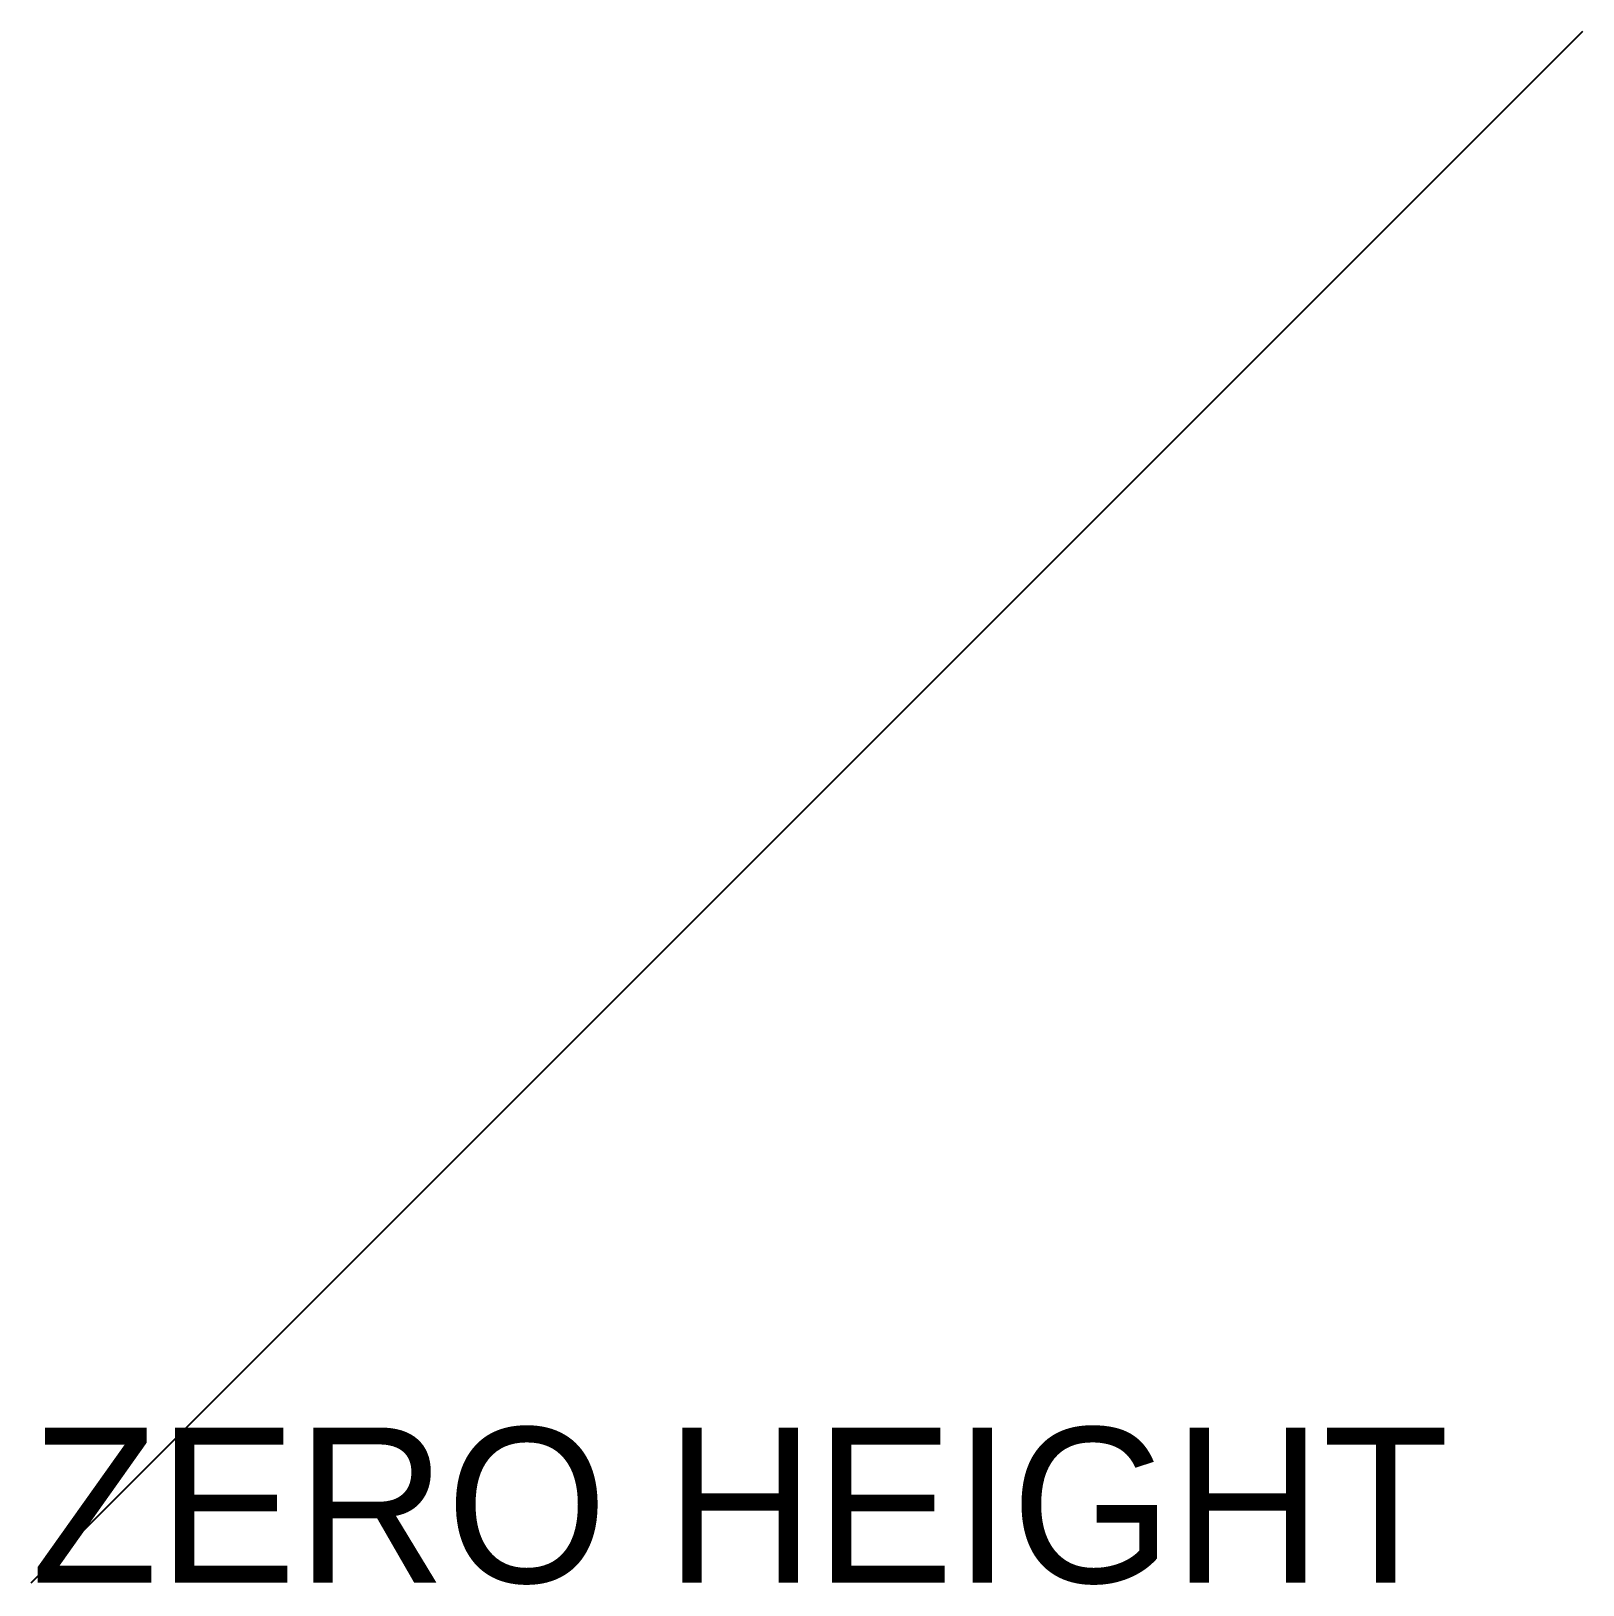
# Model space of a CAD drawing. Header units: millimetres. Extents: x 0 to 10, y 0 to 10.
import ezdxf

# ---------------------------------------------------------------- set-up
doc = ezdxf.new("R2010")
doc.units = ezdxf.units.MM
doc.header["$MEASUREMENT"] = 0
doc.layers.add('Z', color=7, linetype='Continuous')

msp = doc.modelspace()

# ---------------------------------------------------------------- linework, layer by layer
at = {"layer": 'Z'}
for p, q in [((0, 0), (10, 10)), ((5, 5), (5, 5))]:
    msp.add_line(p, q, dxfattribs=at)
msp.add_lwpolyline([(3, 3)], dxfattribs=at)
msp.add_lwpolyline([(0, 0), (0, 0), (0, 0)], close=True, dxfattribs=at)
msp.add_lwpolyline([(0, 0, 1), (0, 0)], format="xyb", dxfattribs=at)
msp.add_circle((1, 1), 0, dxfattribs=at)
msp.add_arc((2, 2), 1, 30, 30, dxfattribs=at)

# ---------------------------------------------------------------- texts
msp.add_text('ZERO HEIGHT', height=1, dxfattribs=at).set_placement((0, 0))

doc.saveas('drawing.dxf')
